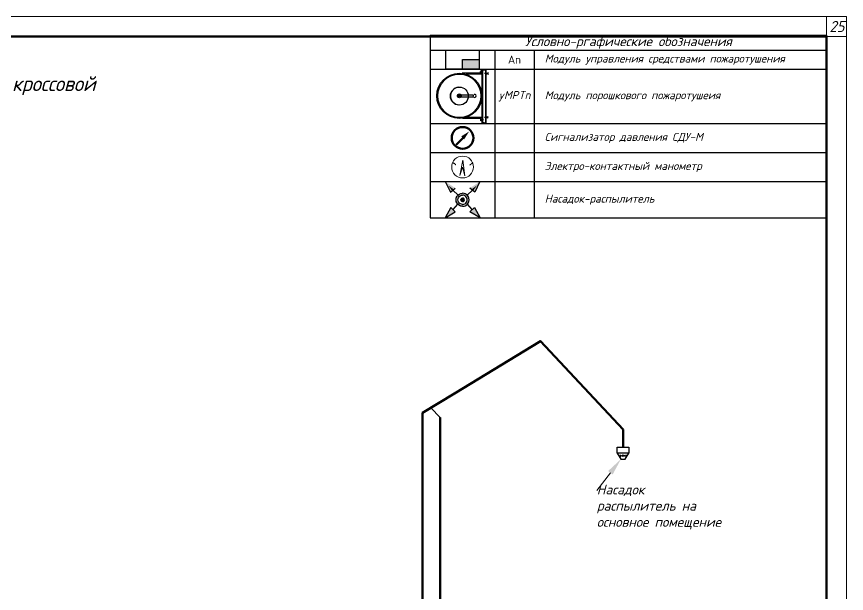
# Model space of a CAD drawing. Header units: millimetres. Extents: x 30169 to 203393, y 1026 to 13462.
# Drawn here: x 137103 to 145484, y 7083 to 12906 of the extents above; entities that cross this region are included whole.
import ezdxf
from ezdxf import colors
from ezdxf.entities.mleader import LeaderData, LeaderLine
from ezdxf.math import Vec2, Vec3

# ---------------------------------------------------------------- set-up
doc = ezdxf.new("R2010")
doc.units = ezdxf.units.MM
for name, pattern in [('CONTINUA', [0]), ('DASHED', [7, 5, -2, 0]), ('штриховая', [0.75, 0.5, -0.25])]:
    doc.linetypes.add(name, pattern=pattern)
for name, color, linetype, lineweight in [('.', 7, 'Continuous', 50), ('shkl', 138, 'Continuous', 15), ('ПС', 1, 'Continuous', 50)]:
    doc.layers.add(name, color=color, linetype=linetype, lineweight=lineweight)
for name, color, linetype in [('FM', 6, 'Continuous'), ('NOZZLE', 4, 'Continuous'), ('SPRKDAT1', 30, 'Continuous'), ('АГПТ', 7, 'Continuous')]:
    doc.layers.add(name, color=color, linetype=linetype)
doc.styles.add('GOST-2.304_Type-B_italic', font='GOST_Common Italic.ttf')
doc.styles.add('Архитектурный', font='isocpeui.ttf')

# ---------------------------------------------------------------- blocks, each defined once
blk = doc.blocks.new('*U297')
at = {"lineweight": 0}
blk.add_lwpolyline([(-415, -5), (5, -5), (5, 292), (-415, 292)], close=True, dxfattribs=at)
at = {"color": 0, "linetype": 'Continuous', "lineweight": 50}
blk.add_lwpolyline([(-395, 287), (0, 287), (0, 0), (-395, 0)], close=True, dxfattribs=at)
blk = doc.blocks.new('An')
at = {"layer": '.', "lineweight": 30}
h = blk.add_hatch(color=1, dxfattribs=at)
h.dxf.hatch_style = 1
h.paths.add_polyline_path([(-686454, -717273), (-686116, -717273), (-686116, -717082), (-686454, -717082)])
at = {"layer": 'shkl', "color": 1, "lineweight": 30}
blk.add_lwpolyline([(-686116, -717273), (-686454, -717273), (-686454, -717082), (-686116, -717082)], close=True, dxfattribs=at)
at = {"layer": 'АГПТ', "color": 1}
blk.add_lwpolyline([(-686116, -717273), (-686791, -717273), (-686791, -716892), (-686116, -716892)], close=True, dxfattribs=at)
blk = doc.blocks.new('MGF')
at = {"color": 1}
for centre, radius in [((34617, -15264), 285), ((34617, -15264, 949), 273)]:
    blk.add_circle(centre, radius, dxfattribs=at)
at = {"layer": 'FM', "color": 1}
for p, q in [((34888, -14977), (34652, -14979, -949)), ((34888, -14948), (34888, -14977)), ((34902, -14948), (34888, -14948)), ((34902, -14948), (34888, -14948)), ((34902, -14948), (34888, -14948)), ((34902, -14948), (34888, -14948)), ((34930, -14936), (34902, -14936)), ((34902, -14936), (34951, -14936)), ((34902, -14936), (34951, -14936)), ((34930, -14936), (34902, -14936)), ((34902, -14936), (34951, -14936)), ((34902, -14936), (34902, -15603)), ((34902, -14936), (34951, -14936)), ((34930, -14936), (34902, -14936)), ((34902, -14936), (34951, -14936)), ((34902, -14936), (34951, -14936)), ((34930, -14936), (34902, -14936)), ((34902, -14936), (34951, -14936)), ((34902, -14936), (34951, -14936)), ((34930, -14936), (34902, -14936)), ((34902, -14936), (34951, -14936)), ((34902, -14936), (34951, -14936)), ((34930, -14936), (34902, -14936)), ((34902, -14936), (34951, -14936)), ((34902, -14936), (34951, -14936)), ((34907, -14936), (34907, -15603)), ((34907, -14958), (34913, -14958)), ((34907, -14967), (34913, -14967)), ((34913, -14967), (34913, -14958)), ((34948, -14936), (34948, -15603)), ((34948, -14981), (34948, -14981)), ((34951, -14936), (34951, -15603)), ((34952, -14976), (34968, -14976)), ((34902, -14991), (34701, -14991, -4805)), ((34952, -14985), (34970, -14985)), ((34638, -15250), (34796, -15250, 949)), ((34638, -15278), (34796, -15278, 949)), ((34888, -15550), (34658, -15550, -949)), ((34902, -15537), (34700, -15537, -4859)), ((34888, -15580), (34888, -15550)), ((34902, -15580), (34888, -15580)), ((34902, -15580), (34888, -15580)), ((34930, -15603), (34902, -15603)), ((34902, -15603), (34951, -15603)), ((34902, -15603), (34951, -15603)), ((34930, -15603), (34902, -15603)), ((34902, -15603), (34951, -15603)), ((34902, -15603), (34951, -15603)), ((34930, -15603), (34902, -15603)), ((34902, -15603), (34951, -15603)), ((34902, -15603), (34951, -15603)), ((34930, -15603), (34902, -15603)), ((34902, -15603), (34951, -15603)), ((34902, -15603), (34951, -15603)), ((34930, -15603), (34902, -15603)), ((34902, -15603), (34951, -15603)), ((34902, -15603), (34951, -15603)), ((34930, -15603), (34902, -15603)), ((34902, -15603), (34951, -15603)), ((34902, -15603), (34951, -15603)), ((34930, -15603), (34902, -15603)), ((34902, -15603), (34951, -15603)), ((34902, -15603), (34951, -15603)), ((34930, -15603), (34902, -15603)), ((34902, -15603), (34951, -15603)), ((34902, -15603), (34951, -15603)), ((34930, -15603), (34902, -15603)), ((34902, -15603), (34951, -15603)), ((34902, -15603), (34951, -15603)), ((34930, -15603), (34902, -15603)), ((34902, -15603), (34951, -15603)), ((34902, -15603), (34951, -15603)), ((34930, -15603), (34902, -15603)), ((34902, -15603), (34951, -15603)), ((34902, -15603), (34951, -15603)), ((34930, -15603), (34902, -15603)), ((34902, -15603), (34951, -15603)), ((34902, -15603), (34951, -15603)), ((34907, -15560), (34913, -15560)), ((34907, -15569), (34913, -15569)), ((34913, -15560), (34913, -15569)), ((34952, -15530), (34965, -15530)), ((34952, -15538), (34968, -15538))]:
    blk.add_line(p, q, dxfattribs=at)
for points in [[(34882, -14970), (34882, -14956), (34888, -14956), (34888, -14970)], [(34902, -14973), (34902, -14953), (34907, -14953), (34907, -14973)], [(34942, -14987), (34942, -14974), (34948, -14974), (34948, -14987)], [(34882, -15558), (34882, -15572), (34888, -15572), (34888, -15558)], [(34902, -15554), (34902, -15575), (34907, -15575), (34907, -15554)], [(34942, -15541), (34942, -15527), (34948, -15527), (34948, -15541)]]:
    blk.add_lwpolyline(points, close=True, dxfattribs=at)
blk.add_lwpolyline([(34615, -15266), (34610, -15266), (34610, -15261), (34615, -15261)], dxfattribs=at)
blk.add_lwpolyline([(34615, -15266), (34610, -15266), (34610, -15261), (34615, -15261)], dxfattribs=at)
for centre, radius in [((34617, -15267), 113), ((34617, -15267), 113), ((34617, -15264), 24.8), ((34617, -15264), 24.8), ((34617, -15264), 16), ((34617, -15264), 16), ((34617, -15264), 3.44), ((34617, -15264), 3.44)]:
    blk.add_circle(centre, radius, dxfattribs=at)
for centre, radius, start, end in [((34969, -14959), 17.5, 265.7814, 328.0509), ((34971, -14968), 12.3, 274.0647, 1.3356), ((34971, -14993), 12.3, 358.6644, 85.9353), ((34969, -15002), 17.5, 31.9491, 85.7814), ((34618, -15266, -4800), 112, 96.3699, 185.5874), ((34618, -15266, -4815), 112, 185.6585, 264.548), ((34809, -15264, 949), 19.4, 132.8011, 227.199), ((34809, -15264, 949), 19.4, 258.9396, 101.0604), ((34967, -15512), 17.5, 265.7814, 328.0509), ((34967, -15556), 17.5, 31.9491, 85.7814), ((34969, -15522), 12.3, 274.0647, 1.3356), ((34969, -15546), 12.3, 358.6644, 85.9353)]:
    blk.add_arc(centre, radius, start, end, dxfattribs=at)
blk = doc.blocks.new('СДУ')
at = {"layer": 'ПС'}
h = blk.add_hatch(color=6, dxfattribs=at)
h.dxf.hatch_style = 1
h.paths.add_polyline_path([(4397121.1, 581569.6), (4397150.9, 581539.8), (4397201.8, 581620.5)])
at = {"layer": 'ПС', "color": 6, "elevation": -692.9}
blk.add_lwpolyline([(4397069.5, 581485.5), (4397137.3, 581553.3)], dxfattribs=at)
at = {"layer": 'ПС', "color": 6, "ltscale": 100}
blk.add_circle((4397136, 581554.7, -692.9), 110, dxfattribs=at)
blk = doc.blocks.new('ЭКМ')
at = {"color": 63, "linetype": 'DASHED'}
for points in [[(759475.6, -1374292.8), (759504.9, -1374315.5)], [(759676.9, -1374298.6), (759646.4, -1374319.5)]]:
    blk.add_lwpolyline(points, dxfattribs=at)
at = {"color": 63, "lineweight": 20}
for points in [[(759577, -1374270), (759546, -1374426), (759575, -1374340)], [(759577, -1374270), (759599, -1374427.5), (759575, -1374340)]]:
    blk.add_lwpolyline(points, dxfattribs=at)
blk.add_circle((759575, -1374340), 110, dxfattribs=at)
blk = doc.blocks.new('360 NOZZLE')
at = {"color": 244, "ltscale": 5, "true_color": 0x991b1e}
for p, q in [((-98.2, 98.2), (-46.5, 46.5)), ((98.2, 98.2), (46.5, 46.5)), ((-96.1, -99.1), (-48, -44)), ((96.1, -99.1), (48, -44))]:
    blk.add_line(p, q, dxfattribs=at)
at = {"color": 244, "ltscale": 5, "true_color": 0x991b1e, "extrusion": (0, 0, -1)}
for major_axis, start_param, end_param in [((33.2, -33.2), 0.785398, 3.926991), ((12.7, 12.7), 2.356194, 5.497787), ((12.7, 12.7), 2.356194, 5.497787), ((9.5, -9.5), 0.785398, 3.926991), ((9.5, -9.5), 0.785398, 3.926991), ((7.92, -7.92), 0.785398, 3.926991), ((6.33, -6.33), 0.785398, 3.926991), ((4.75, 4.75), 2.356194, 5.497787)]:
    blk.add_ellipse((0, 0), major_axis=major_axis, ratio=1, start_param=start_param, end_param=end_param, dxfattribs=at)
at = {"color": 244, "ltscale": 5, "true_color": 0x991b1e}
for major_axis, start_param, end_param in [((-33.2, -33.2), 0.785398, 3.926991), ((-12.7, 12.7), 2.356194, 5.497787), ((-12.7, 12.7), 2.356194, 5.497787), ((-9.5, -9.5), 0.785398, 3.926991), ((-9.5, -9.5), 0.785398, 3.926991), ((-7.92, -7.92), 0.785398, 3.926991), ((-6.33, -6.33), 0.785398, 3.926991), ((-4.75, 4.75), 2.356194, 5.497787)]:
    blk.add_ellipse((0, 0), major_axis=major_axis, ratio=1, start_param=start_param, end_param=end_param, dxfattribs=at)
at = {"layer": 'NOZZLE', "color": 244, "true_color": 0x991b1e}
for p, q in [((-174.9, 183.4), (-122.1, 77.3)), ((174.9, 183.4), (122.1, 77.3)), ((-122.1, 77.3), (-74.3, 119.1)), ((122.1, 77.3), (74.3, 119.1)), ((-118.5, -76.7), (-175.9, -181.4)), ((-73.6, -121.6), (-118.5, -76.7)), ((73.6, -121.6), (118.5, -76.7)), ((118.5, -76.7), (175.9, -181.4)), ((-175.9, -181.4), (-73.6, -121.6)), ((175.9, -181.4), (73.6, -121.6))]:
    blk.add_line(p, q, dxfattribs=at)
for points in [[(-74.3, 119.1), (-174.9, 183.4), (-122.1, 77.3)], [(74.3, 119.1), (174.9, 183.4), (122.1, 77.3)], [(-93.9, 108.6), (-108.6, 93.9), (-145.2, 145.2)], [(93.9, 108.6), (108.6, 93.9), (145.2, 145.2)], [(-118.5, -76.7), (-175.9, -181.4), (-73.6, -121.6)], [(118.5, -76.7), (175.9, -181.4), (73.6, -121.6)]]:
    blk.add_solid(points, dxfattribs=at)
at = {"layer": 'SPRKDAT1', "color": 244, "ltscale": 5, "true_color": 0x991b1e, "extrusion": (0, 0, -1)}
for start_param, end_param in [(0.785398, 3.926991), (2.356194, 3.926991), (0.785398, 2.356194)]:
    blk.add_ellipse((0, 0), major_axis=(46.5, -46.5), ratio=1, start_param=start_param, end_param=end_param, dxfattribs=at)
at = {"layer": 'SPRKDAT1', "color": 244, "ltscale": 5, "true_color": 0x991b1e}
for start_param, end_param in [(0.785398, 3.926991), (2.356194, 3.926991), (0.785398, 2.356194)]:
    blk.add_ellipse((0, 0), major_axis=(-46.5, -46.5), ratio=1, start_param=start_param, end_param=end_param, dxfattribs=at)
blk = doc.blocks.new('*T313')
at = {"layer": 'АГПТ', "color": 0, "linetype": 'ByBlock', "lineweight": -2, "transparency": 16777216}
for p, q in [((0, 0), (4002.9, 0)), ((0, 0), (0, -1844.3)), ((4002.9, 0), (4002.9, -1844.3)), ((0, -150.7), (4002.9, -150.7)), ((652.9, -150.7), (652.9, -1844.3)), ((1047.8, -150.7), (1047.8, -1844.3)), ((0, -343), (4002.9, -343)), ((0, -890.8), (4002.9, -890.8)), ((0, -1184.3), (4002.9, -1184.3)), ((0, -1477.9), (4002.9, -1477.9)), ((0, -1844.3), (4002.9, -1844.3))]:
    blk.add_line(p, q, dxfattribs=at)
at = {"layer": 'АГПТ', "color": 7, "lineweight": 25, "transparency": 16777216, "xscale": 0.5, "yscale": 0.5, "zscale": 0.5}
blk.add_blockref('An', (343553.2, 358294.3), dxfattribs=at)
at = {"layer": 'АГПТ', "color": 0, "lineweight": 25, "transparency": 16777216, "xscale": 0.8, "yscale": 0.8, "zscale": 0.8}
blk.add_blockref('MGF', (-27400, 11598.8, 3887.1), dxfattribs=at)
at = {"layer": 'АГПТ', "color": 0, "lineweight": 25, "transparency": 16777216}
for name, p in [('СДУ', (-4396809.5, -582592.2, 692.9)), ('ЭКМ', (-759248.6, 1373008.9)), ('360 NOZZLE', (326.4, -1662.1))]:
    blk.add_blockref(name, p, dxfattribs=at)
at = {"layer": 'АГПТ', "color": 7, "lineweight": 25, "transparency": 16777216, "style": 'Архитектурный'}
for s, insert, char_height, width, attachment_point in [('Условно-ргафические обозначения', (2001.4, -75.3), 97.02, 4001.254, 5), ('{\\fISOCPEUR|b0|i0|c204|p34;An}', (850.3, -246.8), 80.85, 393.267, 5), ('Модуль управления средствами пожаротушения', (1155.6, -246.8), 80.85, 2739.493, 4), ('{\\C256;yMPTn}', (850.3, -616.9), 80.85, 393.267, 5), ('Модуль порошкового пожаротушеия', (1155.6, -616.9), 80.85, 2739.493, 4), ('Сигнализатор давления СДУ-М', (1155.6, -1037.6), 80.85, 2739.493, 4), ('Электро-контактный манометр', (1155.6, -1331.1), 80.85, 2739.493, 4), ('Насадок-распылитель', (1155.6, -1661.1), 80.85, 2739.493, 4)]:
    blk.add_mtext(s, dxfattribs=dict(at, insert=insert, char_height=char_height, width=width, attachment_point=attachment_point))
blk = doc.blocks.new('насадок')
at = {"layer": 'АГПТ', "color": 5, "linetype": 'ByBlock', "lineweight": 30}
for points in [[(4552759, 918817), (4552927, 918817), (4552927, 918731), (4552759, 918731)], [(4552812, 918645), (4552874, 918645), (4552927, 918731), (4552759, 918731)]]:
    blk.add_lwpolyline(points, close=True, dxfattribs=at)
for centre in [(4552802, 918693), (4552843, 918695), (4552884, 918693)]:
    blk.add_circle(centre, 11.4, dxfattribs=at)

msp = doc.modelspace()

# ---------------------------------------------------------------- linework, layer by layer
at = {"layer": 'АГПТ', "lineweight": 15}
msp.add_lwpolyline([(145483.7, 12906.4), (145283.7, 12906.4), (145283.7, 12706.4), (145483.7, 12706.4)], close=True, dxfattribs=at)
at = {"layer": 'АГПТ', "color": 244, "lineweight": 50, "true_color": 0x991b1e}
for points in [[(141202.7, 6184.7), (141202.7, 8905.1), (141527, 9102.4), (142394.8, 9630.5), (143229.4, 8736), (143229.4, 8558.8)], [(141380.2, 8857.9), (141380.2, 4445.8)]]:
    msp.add_lwpolyline(points, dxfattribs=at)
at = {"layer": 'АГПТ', "color": 244, "true_color": 0x991b1e}
msp.add_lwpolyline([(141287.9, 8956.9), (141380.2, 8857.9)], dxfattribs=at)

# ---------------------------------------------------------------- block references
at = {"xscale": 40, "yscale": 40, "zscale": 40}
msp.add_blockref('*U297', (145283.7, 1226.4), dxfattribs=at)
msp.add_blockref('*T313', (141281.6, 12718.7))
at = {"layer": 'АГПТ', "color": 251, "linetype": 'ByBlock', "lineweight": 5, "xscale": 0.7, "yscale": 0.7, "zscale": 0.7}
msp.add_blockref('насадок', (-3043760.7, -634613), dxfattribs=at)

# ---------------------------------------------------------------- texts
at = {"layer": 'АГПТ', "color": 1, "linetype": 'штриховая', "lineweight": 15, "insert": (145312.8, 12862.7), "char_height": 112.5, "width": 606.258, "attachment_point": 1, "style": 'GOST-2.304_Type-B_italic'}
msp.add_mtext('{\\C0;25}', dxfattribs=at)
at = {"layer": 'АГПТ', "insert": (131563.4, 12304.4), "char_height": 150, "attachment_point": 1, "style": 'GOST-2.304_Type-B_italic'}
msp.add_mtext_dynamic_manual_height_columns('Фрагмент плана 4го этажа на отметке +13.500. Помещение кроссовой', width=8419.948, gutter_width=1, heights=[0], dxfattribs=at)

# ---------------------------------------------------------------- leaders
at = {"layer": 'АГПТ', "color": 0, "linetype": 'Continuous', "lineweight": 15}
ml = msp.add_multileader_mtext('Standard', dxfattribs=at)
ml.set_content('Насадок \\Pраспылитель на \\Pосновное помещение', style='Архитектурный')
ml.set_leader_properties(color=256, linetype='CONTINUA', lineweight=15)
ml.build(insert=Vec2(0, 0))
ml.multileader.update_dxf_attribs({"dogleg_length": 0.36, "arrow_head_size": 175})
ctx = ml.context
ctx.base_point, ctx.char_height, ctx.arrow_head_size, ctx.landing_gap_size, ctx.plane_origin = Vec3(142963.2, 8123.4), 98, 175, 0.063, Vec3(144939.9, 4311.2)
notes = []
notes.append((ctx, [(1, (1, 1, 0), (142963, 8123.4), (1, 0), 0.252, [(0, [(143207.5, 8438.7)], 0, [])])]))
ctx.mtext.insert, ctx.mtext.flow_direction = Vec3(142963.3, 8179.8), 5
for ctx, leaders in notes:
    for number, flags, end, landing, length, lines in leaders:
        leader = LeaderData()
        leader.index, (leader.has_last_leader_line, leader.has_dogleg_vector, leader.attachment_direction) = number, flags
        leader.last_leader_point, leader.dogleg_vector, leader.dogleg_length = Vec3(end), Vec3(landing), length
        for number, points, colour, breaks in lines:
            line = LeaderLine()
            line.index, line.vertices, line.color, line.breaks = number, Vec3.list(points), colors.encode_raw_color(colour), breaks
            leader.lines.append(line)
        ctx.leaders.append(leader)

doc.saveas('drawing.dxf')
